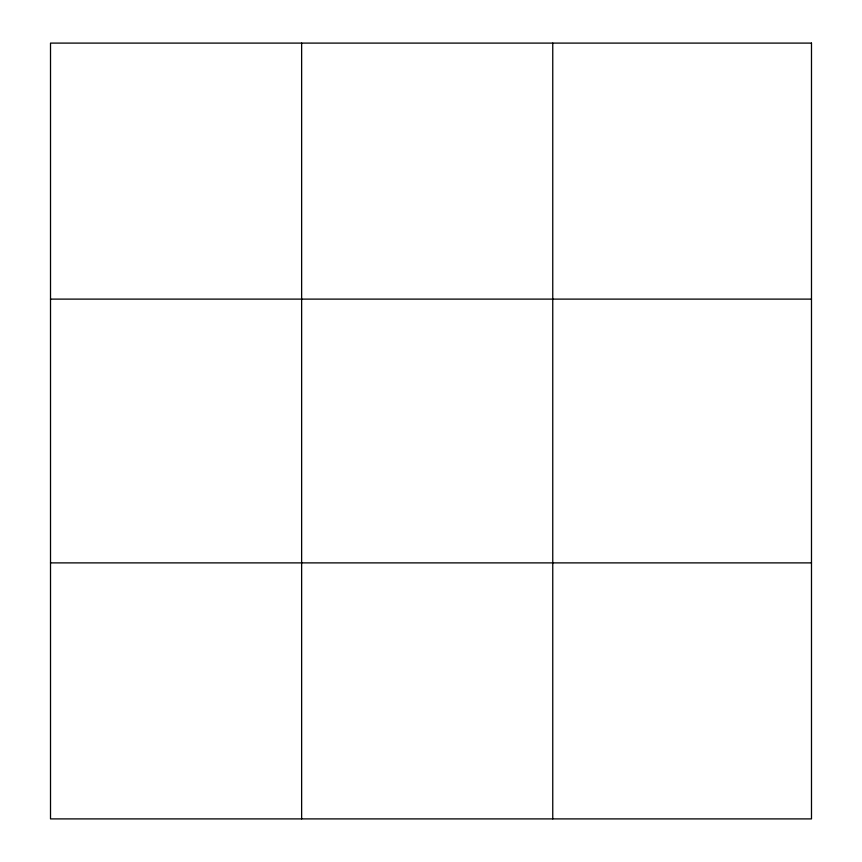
<?xml version="1.0" encoding="UTF-8"?>
<svg xmlns="http://www.w3.org/2000/svg" width="862" height="862" viewBox="0 0 862 862"><rect width="100%" height="100%" fill="white"/><g stroke="black" fill="none" stroke-linecap="round" stroke-linejoin="round"><path stroke-width="1.29" d="M301.635 43.1L301.635 818.9M552.757 43.1L552.757 818.9M50.513 299.114L811.487 299.114M50.513 562.886L811.487 562.886M811.487 43.1L811.487 818.9L50.513 818.9L50.513 43.1L811.487 43.1"/></g></svg>
